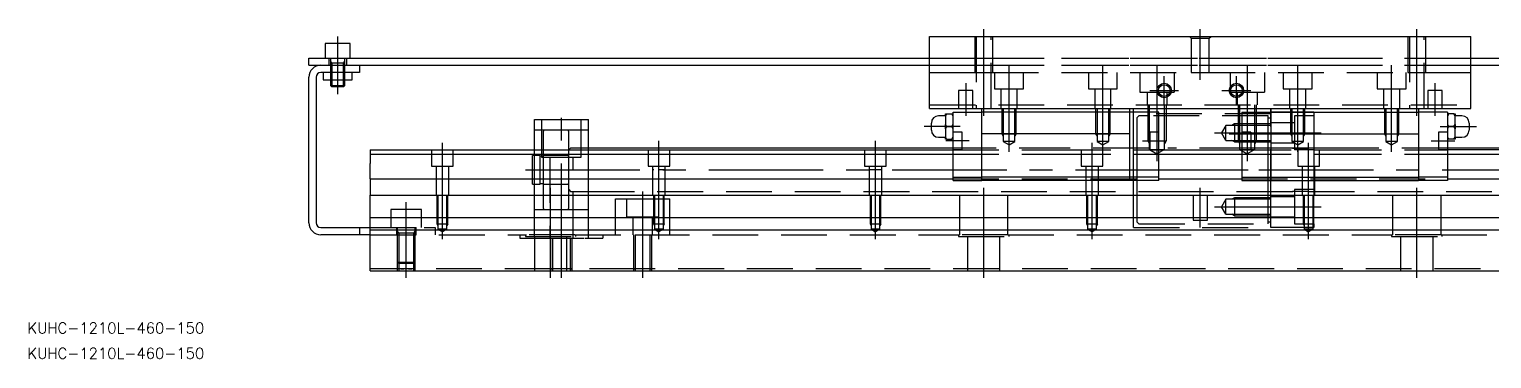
# Model space of a CAD drawing. Extents: x -94 to 657, y -24 to 396.
# Drawn here: x -94.5 to 310.7, y -24.4 to 67 of the extents above; entities that cross this region are included whole.
import ezdxf

# ---------------------------------------------------------------- set-up
doc = ezdxf.new("R2010")
doc.units = 0
doc.linetypes.add('CENTER', pattern=[50.8, 31.75, -6.35, 6.35, -6.35])
doc.linetypes.add('DASHED', pattern=[19.05, 12.7, -6.35])
doc.layers.get('0').update_dxf_attribs({"linetype": 'CONTINUOUS'})
doc.layers.add('CENTER', color=1, linetype='CENTER')
doc.styles.get("Standard").update_dxf_attribs({"font": 'txt.shx', "height": 3, "bigfont": 'bigfont.shx'})

msp = doc.modelspace()

# ---------------------------------------------------------------- linework, layer by layer
at = {"color": 7, "linetype": 'CONTINUOUS'}
for p, q in [((155, 65), (305, 65)), ((155, 45), (155, 65)), ((305, 45), (305, 65)), ((-12.5, 63), (-12.5, 59)), ((-5.5, 63), (-12.5, 63)), ((-5.5, 59), (-5.5, 63)), ((-17, 59), (-14, 59)), ((-17, 57), (-17, 59)), ((-17, 57), (-14, 57)), ((-14, 59), (155, 59)), ((-14, 57), (-13.67, 57)), ((-13.67, 57), (-6, 57)), ((-13.67, 57), (-6, 57)), ((-6, 57), (155, 57)), ((-3, 57), (-3, 55)), ((305, 59), (474, 59)), ((305, 57), (466, 57)), ((-17, 13.33), (-17, 53.67)), ((-15, 53.67), (-15, 13.33)), ((-6, 55), (-13.67, 55)), ((-13, 55), (-13, 53)), ((-13, 53), (-5, 53)), ((-11, 53), (-11, 51.38)), ((-7, 51.38), (-7, 53)), ((-3, 55), (-6, 55)), ((-5, 53), (-5, 55)), ((-11, 51.38), (-7, 51.38)), ((-10.62, 51), (-11, 51.38)), ((-7.38, 51), (-10.62, 51)), ((-7.38, 51), (-7, 51.38)), ((155, 45), (305, 45)), ((169.5, 44.01), (169.5, 45)), ((210.5, 44.01), (210.5, 45)), ((249.5, 45), (249.5, 44.01)), ((290.5, 45), (290.5, 44.01)), ((45.5, 42), (60.5, 42)), ((45.5, 33.5), (45.5, 42)), ((60.5, 33.5), (60.5, 42)), ((155.5, 40), (155.5, 40.97)), ((159.43, 42.97), (157.5, 42.97)), ((159.43, 42.9), (159.43, 43.49)), ((159.43, 43.49), (159.72, 43.49)), ((159.72, 43.49), (159.43, 42.9)), ((159.43, 42.9), (159.43, 40.59)), ((159.43, 40.59), (159.72, 40)), ((159.43, 39.41), (159.43, 40.59)), ((159.72, 43.49), (161.19, 43.49)), ((161.19, 43.49), (161.5, 43.49)), ((161.45, 42.97), (161.19, 43.49)), ((161.19, 40), (161.5, 40.64)), ((161.5, 42.85), (161.45, 42.97)), ((161.5, 44), (169.5, 44)), ((161.5, 43.01), (161.5, 44)), ((161.5, 26), (161.5, 43.01)), ((169.5, 38), (169.5, 44.01)), ((210.5, 44.01), (169.5, 44.01)), ((210.5, 38), (210.5, 44.01)), ((218.5, 44), (210.5, 44)), ((218.5, 43.01), (218.5, 44)), ((218.5, 26), (218.5, 43.01)), ((241.5, 44), (249.5, 44)), ((241.5, 44), (241.5, 43.01)), ((241.5, 43.01), (241.5, 26)), ((249.5, 44.01), (249.5, 38)), ((249.5, 44.01), (290.5, 44.01)), ((259.5, 44), (250, 44)), ((290.5, 44.01), (290.5, 38)), ((298.5, 44), (290.5, 44)), ((298.5, 44), (298.5, 43.01)), ((298.5, 43.49), (298.81, 43.49)), ((298.5, 43.01), (298.5, 26)), ((298.55, 42.97), (298.5, 42.85)), ((298.5, 40.64), (298.81, 40)), ((298.81, 43.49), (298.55, 42.97)), ((300.28, 43.49), (298.81, 43.49)), ((300.28, 43.49), (300.57, 43.49)), ((300.57, 42.9), (300.28, 43.49)), ((300.28, 40), (300.57, 40.59)), ((300.57, 43.49), (300.57, 42.9)), ((302.5, 42.97), (300.57, 42.97)), ((300.57, 40.59), (300.57, 42.9)), ((300.57, 40.59), (300.57, 39.41)), ((304.5, 40.97), (304.5, 39.03)), ((155.5, 39.03), (155.5, 40)), ((157.5, 37.03), (159.43, 37.03)), ((159.72, 40), (159.43, 39.41)), ((159.43, 39.41), (159.43, 37.1)), ((159.43, 36.5), (159.43, 37.1)), ((159.43, 37.1), (159.72, 36.5)), ((159.72, 36.5), (159.43, 36.5)), ((159.72, 40), (161.19, 40)), ((159.72, 36.5), (161.19, 36.5)), ((161.5, 39.36), (161.19, 40)), ((161.19, 36.5), (161.5, 37.15)), ((161.5, 36.5), (161.19, 36.5)), ((210.5, 38), (169.5, 38)), ((169.5, 26), (169.5, 38)), ((210.5, 26), (210.5, 38)), ((249.5, 38), (290.5, 38)), ((249.5, 38), (249.5, 26)), ((290.5, 38), (290.5, 26)), ((298.81, 40), (298.5, 39.36)), ((298.5, 37.15), (298.81, 36.5)), ((298.81, 36.5), (298.5, 36.5)), ((300.28, 40), (298.81, 40)), ((300.28, 36.5), (298.81, 36.5)), ((300.57, 39.41), (300.28, 40)), ((300.28, 36.5), (300.57, 37.1)), ((300.57, 36.5), (300.28, 36.5)), ((300.57, 37.1), (300.57, 39.41)), ((300.57, 37.1), (300.57, 36.5)), ((300.57, 37.03), (302.5, 37.03)), ((0, 33.5), (161.5, 33.5)), ((0, 33.5), (0, 32.38)), ((161.5, 34), (60.5, 34)), ((218.5, 33.5), (241.5, 33.5)), ((405, 34), (298.5, 34)), ((460, 33.5), (298.5, 33.5)), ((0, 32.38), (161.5, 32.38)), ((0, 32.38), (0, 31.09)), ((0, 31.09), (0, 29.72)), ((0, 25.51), (0, 29.72)), ((218.5, 32.38), (241.5, 32.38)), ((298.5, 32.38), (460, 32.38)), ((0, 25.51), (161.5, 25.51)), ((0, 25.51), (0, 21)), ((161.5, 25), (161.5, 26)), ((161.5, 26), (169.5, 26)), ((161.5, 25), (169.5, 25)), ((210.5, 26), (169.5, 26)), ((169.5, 25), (169.5, 26)), ((210.5, 25), (169.5, 25)), ((218.5, 26), (210.5, 26)), ((210.5, 25), (210.5, 26)), ((218.5, 25), (210.5, 25)), ((218.5, 25), (218.5, 26)), ((218.5, 25.5), (241.5, 25.5)), ((241.5, 26), (249.5, 26)), ((241.5, 26), (241.5, 25)), ((241.5, 25), (249.5, 25)), ((249.5, 26), (290.5, 26)), ((249.5, 26), (249.5, 25)), ((249.5, 25), (290.5, 25)), ((298.5, 26), (290.5, 26)), ((290.5, 26), (290.5, 25)), ((298.5, 25), (290.5, 25)), ((298.5, 26), (298.5, 25)), ((298.5, 25.5), (460, 25.51)), ((0, 21), (460, 21)), ((0, 14.7), (0, 21)), ((460, 14.7), (0, 14.7)), ((0, 11.3), (0, 14.7)), ((-13.67, 12), (-6, 12)), ((-6, 10), (-13.67, 10)), ((-6, 12), (-3, 12)), ((-3, 10), (-6, 10)), ((-3, 12), (-3, 10)), ((-3, 12), (0, 12)), ((0, 10), (-3, 10)), ((460, 11.3), (0, 11.3)), ((0, 0), (0, 11.3)), ((0, 0), (460, 0))]:
    msp.add_line(p, q, dxfattribs=at)
at = {"color": 3, "linetype": 'DASHED'}
for p, q in [((167.5, 65), (167.5, 55)), ((167.93, 65), (167.93, 45)), ((172.07, 45), (172.07, 65)), ((172.5, 55), (172.5, 65)), ((227.5, 64.5), (227, 65)), ((232.5, 64.5), (233, 65)), ((287.5, 65), (287.5, 55)), ((287.93, 65), (287.93, 45)), ((292.07, 45), (292.07, 65)), ((292.5, 55), (292.5, 65)), ((227.5, 64.5), (227.5, 55)), ((227.5, 64.5), (232.5, 64.5)), ((232.5, 55), (232.5, 64.5)), ((-11.5, 59), (-11.5, 57)), ((-11, 59), (-11, 57.6)), ((-10.62, 57.6), (-11, 58.26)), ((-7, 57.6), (-11, 57.6)), ((-7, 57.6), (-11, 57.6)), ((-11, 57.6), (-11, 57.59)), ((-11, 57.6), (-11, 57)), ((-11, 57.6), (-11, 57.6)), ((-9, 57.6), (-11, 57.6)), ((-11, 57), (-11, 55)), ((-11, 57), (-11, 55)), ((-10.62, 57.6), (-10.62, 57)), ((-10.62, 57), (-10.62, 55)), ((-7.38, 57.6), (-7, 58.26)), ((-7.38, 57), (-7.38, 57.6)), ((-7.38, 55), (-7.38, 57)), ((-7, 57.6), (-7, 59)), ((-7, 57.59), (-7, 57.6)), ((-7, 57.6), (-7, 57.6)), ((-7, 57), (-7, 57.6)), ((-7, 55), (-7, 57)), ((-7, 55), (-7, 57)), ((-6.5, 57), (-6.5, 59)), ((155, 59), (192.5, 59)), ((155, 59), (167.5, 59)), ((155, 57), (192.5, 57)), ((155, 57), (167.5, 57)), ((167.5, 59), (172.5, 59)), ((167.5, 57), (172.5, 57)), ((172.5, 59), (287.5, 59)), ((172.5, 57), (287.5, 57)), ((192.5, 59), (197.5, 59)), ((192.5, 57), (197.5, 57)), ((197.5, 59), (262.5, 59)), ((197.5, 57), (262.5, 57)), ((262.5, 59), (267.5, 59)), ((262.5, 57), (267.5, 57)), ((267.5, 59), (305, 59)), ((267.5, 57), (305, 57)), ((287.5, 59), (292.5, 59)), ((287.5, 57), (292.5, 57)), ((292.5, 59), (305, 59)), ((292.5, 57), (305, 57)), ((-11, 55), (-11, 53)), ((-11, 55), (-11, 53)), ((-10.62, 55), (-10.62, 53)), ((-7.38, 53), (-7.38, 55)), ((-7, 53), (-7, 55)), ((-7, 53), (-7, 55)), ((155, 55), (167.5, 55)), ((167.5, 55), (172.5, 55)), ((172.5, 55), (227.5, 55)), ((173, 55), (173, 50.5)), ((181, 50.5), (181, 55)), ((199, 55), (199, 50.5)), ((207, 50.5), (207, 55)), ((213.25, 55), (213.25, 49.5)), ((222.75, 55), (222.75, 49.5)), ((227.5, 55), (232.5, 55)), ((232.5, 55), (287.5, 55)), ((238.25, 55), (238.25, 49.5)), ((247.75, 55), (247.75, 49.5)), ((253, 55), (253, 50.5)), ((261, 50.5), (261, 55)), ((279, 55), (279, 50.5)), ((287, 50.5), (287, 55)), ((287.5, 55), (292.5, 55)), ((292.5, 55), (305, 55)), ((163, 50), (163, 45)), ((165, 50), (163, 50)), ((167, 50), (165, 50)), ((167, 45), (167, 50)), ((173, 50.5), (181, 50.5)), ((174.75, 50.5), (174.75, 45)), ((179.25, 45), (179.25, 50.5)), ((199, 50.5), (207, 50.5)), ((200.75, 50.5), (200.75, 45)), ((205.25, 45), (205.25, 50.5)), ((213.25, 49.5), (222.75, 49.5)), ((215.25, 49.5), (215.25, 46)), ((220.75, 49.5), (220.75, 46)), ((238.25, 49.5), (247.75, 49.5)), ((240.25, 49.5), (240.25, 46)), ((245.75, 49.5), (245.75, 46)), ((253, 50.5), (261, 50.5)), ((254.75, 50.5), (254.75, 45)), ((259.25, 45), (259.25, 50.5)), ((279, 50.5), (287, 50.5)), ((280.75, 50.5), (280.75, 45)), ((285.25, 45), (285.25, 50.5)), ((293, 50), (293, 45)), ((295, 50), (293, 50)), ((297, 50), (295, 50)), ((297, 45), (297, 50)), ((155, 46), (305, 46)), ((175, 45), (175, 40.85)), ((175, 45), (175, 40.85)), ((175.38, 45), (175.38, 40.5)), ((178.62, 40.5), (178.62, 45)), ((179, 40.85), (179, 45)), ((179, 40.85), (179, 45)), ((201, 45), (201, 40.85)), ((201, 45), (201, 40.85)), ((201.38, 45), (201.38, 40.5)), ((204.62, 40.5), (204.62, 45)), ((205, 40.85), (205, 45)), ((205, 40.85), (205, 45)), ((211.5, 33.5), (211.5, 45)), ((215.5, 46), (215.5, 36)), ((215.93, 33.6), (215.93, 46)), ((220.07, 33.6), (220.07, 46)), ((220.5, 46), (220.5, 36)), ((240.5, 46), (240.5, 36)), ((240.93, 33.6), (240.93, 46)), ((245.07, 33.6), (245.07, 46)), ((245.5, 46), (245.5, 36)), ((249.5, 21), (249.5, 45)), ((255, 45), (255, 40.85)), ((255, 45), (255, 40.85)), ((255.38, 45), (255.38, 40.5)), ((258.62, 40.5), (258.62, 45)), ((259, 40.85), (259, 45)), ((259, 40.85), (259, 45)), ((281, 45), (281, 40.85)), ((281, 45), (281, 40.85)), ((281.38, 45), (281.38, 40.5)), ((284.62, 40.5), (284.62, 45)), ((285, 40.85), (285, 45)), ((285, 40.85), (285, 45)), ((47.5, 42), (47.5, 31.5)), ((58.5, 31.5), (58.5, 42)), ((175, 40.85), (175, 38)), ((179, 38), (179, 40.85)), ((201, 40.85), (201, 38)), ((205, 38), (205, 40.85)), ((249.5, 43.5), (211.5, 43.5)), ((213, 43), (212.5, 42.5)), ((212.5, 33.5), (212.5, 42.5)), ((215.5, 43), (213, 43)), ((248.76, 43), (215.5, 43)), ((239.5, 40.75), (238.75, 40.32)), ((239.5, 40.75), (239.5, 35.75)), ((240.5, 40.75), (239.5, 40.75)), ((245.5, 40.75), (240.5, 40.75)), ((249.5, 40.75), (245.5, 40.75)), ((248.76, 35.75), (248.76, 43)), ((248.76, 42.4), (249.5, 42.4)), ((261.5, 44), (249.5, 44)), ((256.1, 41), (249.5, 41)), ((260, 44), (250, 44)), ((255, 40.85), (255, 38)), ((256.1, 43), (256.1, 33.5)), ((261.5, 43), (256.1, 43)), ((259, 38), (259, 40.85)), ((261.5, 44), (261.5, 40.37)), ((281, 40.85), (281, 38)), ((285, 38), (285, 40.85)), ((48.3, 39), (45.5, 39)), ((48, 38.41), (48, 38.7)), ((48, 33.5), (48, 38.41)), ((54.7, 39), (48.3, 39)), ((60.5, 39), (54.7, 39)), ((55, 38.41), (55, 38.7)), ((55, 33.5), (55, 38.41)), ((164, 38.4), (161.5, 38.4)), ((164, 36), (164, 38.4)), ((175, 38), (175.38, 37.34)), ((175, 38), (179, 38)), ((175.38, 40.5), (175.38, 35.9)), ((178.62, 35.9), (178.62, 40.5)), ((179, 38), (178.62, 37.34)), ((201, 38), (201.38, 37.34)), ((201, 38), (205, 38)), ((201.38, 40.5), (201.38, 35.9)), ((204.62, 35.9), (204.62, 40.5)), ((205, 38), (204.62, 37.34)), ((218.5, 38.4), (216, 38.4)), ((216, 38.4), (216, 33.6)), ((237.1, 40.32), (235.91, 38.25)), ((237.1, 36.18), (235.91, 38.25)), ((239.5, 40.32), (237.1, 40.32)), ((237.1, 38.25), (237.1, 40.32)), ((237.1, 36.18), (237.1, 38.25)), ((249.5, 40.32), (239.5, 40.32)), ((244, 38.4), (241.5, 38.4)), ((244, 38.4), (244, 33.6)), ((255, 38), (255.38, 37.34)), ((255, 38), (259, 38)), ((255.38, 40.5), (255.38, 35.9)), ((258.62, 35.9), (258.62, 40.5)), ((259, 38), (258.62, 37.34)), ((261.5, 40.37), (261.5, 38.2)), ((261.5, 38.2), (261.5, 33.8)), ((281, 38), (281.38, 37.34)), ((281, 38), (285, 38)), ((281.38, 40.5), (281.38, 35.9)), ((284.62, 35.9), (284.62, 40.5)), ((285, 38), (284.62, 37.34)), ((296, 38.4), (296, 33.6)), ((298.5, 38.4), (296, 38.4)), ((17, 33.5), (17, 29)), ((23, 29), (23, 33.5)), ((45.5, 21), (45.5, 33.5)), ((48, 21), (48, 33.5)), ((55.5, 34), (55, 33.5)), ((55, 21), (55, 33.5)), ((60.5, 34), (55.5, 34)), ((60.5, 21), (60.5, 33.5)), ((77, 33.5), (77, 29)), ((83, 29), (83, 33.5)), ((137, 33.5), (137, 29)), ((143, 29), (143, 33.5)), ((192.5, 34), (161.5, 34)), ((161.5, 33.6), (164, 33.6)), ((161.5, 33.5), (192.5, 33.5)), ((164, 33.6), (164, 36)), ((178.62, 35.9), (175.38, 35.9)), ((175.38, 35.9), (177, 34.96)), ((177, 34.96), (178.62, 35.9)), ((213, 34), (192.5, 34)), ((192.5, 33.5), (217.5, 33.5)), ((197, 33.5), (197, 29)), ((204.62, 35.9), (201.38, 35.9)), ((201.38, 35.9), (203, 34.96)), ((203, 34.96), (204.62, 35.9)), ((203, 29), (203, 33.5)), ((211.5, 21), (211.5, 33.5)), ((212.5, 21), (212.5, 33.5)), ((216, 34), (213, 34)), ((215.5, 36), (217.5, 36)), ((215.5, 36), (220.5, 36)), ((215.5, 36), (220.5, 36)), ((215.5, 36), (215.93, 35.25)), ((215.93, 33.6), (218, 32.41)), ((215.93, 33.6), (220.07, 33.6)), ((216, 33.6), (218.5, 33.6)), ((217.5, 33.5), (225.5, 33.5)), ((220.07, 33.6), (218, 32.41)), ((220.5, 36), (220.07, 35.25)), ((242.5, 34), (221, 34)), ((234.5, 33.5), (242.5, 33.5)), ((237.1, 36.18), (239.5, 36.18)), ((239.5, 35.75), (238.75, 36.18)), ((239.5, 36.18), (249.5, 36.18)), ((239.5, 35.75), (249.5, 35.75)), ((240.5, 36), (242.5, 36)), ((240.5, 36), (245.5, 36)), ((240.5, 36), (245.5, 36)), ((240.5, 36), (240.93, 35.25)), ((240.93, 33.6), (243, 32.41)), ((240.93, 33.6), (245.07, 33.6)), ((241.5, 33.6), (244, 33.6)), ((242.5, 36), (245.5, 36)), ((249.32, 34), (242.5, 34)), ((242.5, 33.5), (267.5, 33.5)), ((245.07, 33.6), (243, 32.41)), ((245.5, 36), (245.07, 35.25)), ((248.76, 33.5), (248.76, 35.75)), ((248.76, 21), (248.76, 33.5)), ((250, 34), (249.32, 34)), ((249.5, 35.5), (256.1, 35.5)), ((255, 34), (250, 34)), ((260, 34), (255, 34)), ((258.62, 35.9), (255.38, 35.9)), ((255.38, 35.9), (257, 34.96)), ((255.5, 34), (260, 34)), ((261.5, 33.5), (256.1, 33.5)), ((257, 34.96), (258.62, 35.9)), ((257, 33.5), (257, 29)), ((267.5, 34), (260, 34)), ((261.5, 33.8), (261.5, 33.5)), ((261.5, 33.5), (261.5, 25)), ((263, 29), (263, 33.5)), ((298.5, 34), (267.5, 34)), ((267.5, 33.5), (298.5, 33.5)), ((284.62, 35.9), (281.38, 35.9)), ((281.38, 35.9), (283, 34.96)), ((283, 34.96), (284.62, 35.9)), ((296, 33.6), (298.5, 33.6)), ((17, 29), (23, 29)), ((18.25, 29), (18.25, 21)), ((21.75, 21), (21.75, 29)), ((45, 24), (45, 32)), ((47.1, 32), (45, 32)), ((47.1, 24), (47.1, 32)), ((48, 31.8), (47.1, 31.8)), ((47.5, 31.5), (58.5, 31.5)), ((48.3, 32), (48, 32)), ((54.7, 32), (48.3, 32)), ((49.75, 31.5), (49.75, 9)), ((54.8, 32), (54.7, 32)), ((56.25, 9), (56.25, 31.5)), ((77, 29), (83, 29)), ((78.25, 29), (78.25, 21)), ((81.75, 21), (81.75, 29)), ((137, 29), (143, 29)), ((138.25, 29), (138.25, 21)), ((141.75, 21), (141.75, 29)), ((161.5, 32.38), (192.5, 32.38)), ((192.5, 32.38), (217.5, 32.38)), ((197, 29), (203, 29)), ((198.25, 29), (198.25, 21)), ((201.75, 21), (201.75, 29)), ((217.5, 32.38), (225.5, 32.38)), ((234.5, 32.38), (242.5, 32.38)), ((242.5, 32.38), (267.5, 32.38)), ((257, 29), (263, 29)), ((258.25, 29), (258.25, 21)), ((261.75, 21), (261.75, 29)), ((267.5, 32.38), (298.5, 32.38)), ((78.62, 28), (78.5, 28)), ((78.5, 28), (78.5, 27.99)), ((78.5, 28), (78.5, 28)), ((81.38, 28), (80, 28)), ((81.5, 28), (81.38, 28)), ((81.5, 27.99), (81.5, 28)), ((81.5, 28), (81.5, 28)), ((140, 28), (138.5, 28)), ((138.62, 28), (138.5, 28)), ((138.5, 28), (138.5, 27.99)), ((138.5, 28), (138.5, 28)), ((140, 28), (138.62, 28)), ((141.5, 28), (140, 28)), ((141.38, 28), (140, 28)), ((141.5, 28), (141.38, 28)), ((141.5, 27.99), (141.5, 28)), ((141.5, 28), (141.5, 28)), ((161.5, 25.5), (218.5, 25.5)), ((241.5, 25.5), (298.5, 25.5)), ((261.5, 25), (261.5, 21)), ((18.5, 21), (18.5, 15.25)), ((18.5, 21), (18.5, 15.25)), ((18.77, 21), (18.77, 15)), ((21.23, 15), (21.23, 21)), ((21.5, 15.25), (21.5, 21)), ((21.5, 15.25), (21.5, 21)), ((45, 24), (47.1, 24)), ((45.5, 14.7), (45.5, 21)), ((47.1, 24.2), (48, 24.2)), ((48, 24), (48.3, 24)), ((48, 17.3), (48, 21)), ((48.3, 24), (54.7, 24)), ((54.7, 24), (54.8, 24)), ((55, 22.5), (55.5, 22)), ((55, 17.3), (55, 21)), ((55.5, 22), (60.5, 22)), ((60.5, 22), (213, 22)), ((60.5, 14.7), (60.5, 21)), ((78.5, 21), (78.5, 15.25)), ((78.5, 21), (78.5, 15.25)), ((78.77, 21), (78.77, 15)), ((81.23, 15), (81.23, 21)), ((81.5, 15.25), (81.5, 21)), ((81.5, 15.25), (81.5, 21)), ((138.5, 21), (138.5, 15.25)), ((138.5, 21), (138.5, 15.25)), ((138.75, 21), (141.25, 21)), ((138.77, 21), (138.77, 15)), ((141.23, 15), (141.23, 21)), ((141.5, 15.25), (141.5, 21)), ((141.5, 15.25), (141.5, 21)), ((163.29, 21), (163.29, 10)), ((176.71, 10), (176.71, 21)), ((198.5, 21), (198.5, 15.25)), ((198.5, 21), (198.5, 15.25)), ((198.77, 21), (198.77, 15)), ((201.23, 15), (201.23, 21)), ((201.5, 15.25), (201.5, 21)), ((201.5, 15.25), (201.5, 21)), ((211.5, 17), (211.5, 21)), ((212.5, 14.7), (212.5, 21)), ((213, 22), (216, 22)), ((216, 22), (221, 22)), ((221, 22), (249.32, 22)), ((228, 21), (228, 14)), ((232, 14), (232, 21)), ((248.76, 20.25), (248.76, 21)), ((249.32, 22), (250, 22)), ((249.5, 17), (249.5, 21)), ((256.1, 20.5), (249.5, 20.5)), ((250, 22), (255, 22)), ((255, 22), (255.6, 22)), ((260, 22), (255.5, 22)), ((256.1, 22.5), (256.1, 13)), ((261.5, 22.5), (256.1, 22.5)), ((258.5, 21), (258.5, 15.25)), ((258.5, 21), (258.5, 15.25)), ((258.77, 21), (258.77, 15)), ((260, 22), (405, 22)), ((261.23, 15), (261.23, 21)), ((261.5, 15.25), (261.5, 21)), ((261.5, 15.25), (261.5, 21)), ((261.5, 14.7), (261.5, 21)), ((283.29, 21), (283.29, 10)), ((296.71, 10), (296.71, 21)), ((5.75, 17), (5.75, 14.7)), ((14.25, 17), (5.75, 17)), ((14.25, 14.7), (14.25, 17)), ((45.5, 17), (48.3, 17)), ((48.3, 17), (54.7, 17)), ((54.7, 17), (60.5, 17)), ((68, 14.7), (68, 20)), ((68, 20), (78.5, 20)), ((71, 20), (71, 15)), ((78.5, 20), (81.5, 20)), ((80, 15), (80, 20)), ((81.5, 20), (83, 20)), ((83, 14.7), (83, 20)), ((211.5, 14.7), (211.5, 17)), ((237.1, 19.82), (235.91, 17.75)), ((237.1, 15.68), (235.91, 17.75)), ((237.1, 17.75), (237.1, 19.82)), ((239.5, 19.82), (237.1, 19.82)), ((237.1, 15.68), (237.1, 17.75)), ((239.5, 20.25), (238.75, 19.82)), ((239.5, 20.25), (239.5, 15.25)), ((240.5, 20.25), (239.5, 20.25)), ((249.5, 19.82), (239.5, 19.82)), ((245.5, 20.25), (240.5, 20.25)), ((249.5, 20.25), (245.5, 20.25)), ((248.76, 15.25), (248.76, 20.25)), ((249.5, 14.7), (249.5, 17)), ((5.75, 14.7), (5.75, 12)), ((14.25, 12), (14.25, 14.7)), ((18.5, 15.25), (18.5, 14.7)), ((18.5, 14.7), (18.5, 13)), ((18.5, 13), (21.5, 13)), ((18.5, 13), (18.77, 12.53)), ((18.77, 15), (18.77, 13)), ((18.77, 13), (18.77, 11.5)), ((21.23, 13), (21.23, 15)), ((21.23, 11.5), (21.23, 13)), ((21.5, 13), (21.23, 12.53)), ((21.5, 14.7), (21.5, 15.25)), ((21.5, 13), (21.5, 14.7)), ((45.5, 11.3), (45.5, 14.7)), ((60.5, 11.3), (60.5, 14.7)), ((68, 11.3), (68, 14.7)), ((71, 15), (80, 15)), ((72.75, 15), (72.75, 10)), ((78.25, 10), (78.25, 15)), ((78.5, 15.25), (78.5, 14.7)), ((78.5, 14.7), (78.5, 13)), ((78.5, 13), (81.5, 13)), ((78.5, 13), (78.77, 12.53)), ((78.77, 15), (78.77, 13)), ((78.77, 13), (78.77, 11.5)), ((81.23, 13), (81.23, 15)), ((81.23, 11.5), (81.23, 13)), ((81.5, 13), (81.23, 12.53)), ((81.5, 14.7), (81.5, 15.25)), ((81.5, 13), (81.5, 14.7)), ((83, 11.3), (83, 14.7)), ((138.5, 15.25), (138.5, 14.7)), ((138.5, 14.7), (138.5, 13)), ((138.5, 13), (141.5, 13)), ((138.5, 13), (138.77, 12.53)), ((138.77, 15), (138.77, 13)), ((138.77, 13), (138.77, 11.5)), ((141.23, 13), (141.23, 15)), ((141.23, 11.5), (141.23, 13)), ((141.5, 13), (141.23, 12.53)), ((141.5, 14.7), (141.5, 15.25)), ((141.5, 13), (141.5, 14.7)), ((198.5, 15.25), (198.5, 14.7)), ((198.5, 14.7), (198.5, 13)), ((198.5, 13), (201.5, 13)), ((198.5, 13), (198.77, 12.53)), ((198.77, 15), (198.77, 13)), ((198.77, 13), (198.77, 11.5)), ((201.23, 13), (201.23, 15)), ((201.23, 11.5), (201.23, 13)), ((201.5, 13), (201.23, 12.53)), ((201.5, 14.7), (201.5, 15.25)), ((201.5, 13), (201.5, 14.7)), ((211.5, 12), (211.5, 14.7)), ((212.5, 13.5), (212.5, 14.7)), ((212.5, 13.5), (213, 13)), ((213, 13), (248.76, 13)), ((228, 14), (232, 14)), ((237.1, 15.68), (239.5, 15.68)), ((239.5, 15.25), (238.75, 15.68)), ((239.5, 15.68), (249.5, 15.68)), ((239.5, 15.25), (249.5, 15.25)), ((248.76, 14.7), (248.76, 15.25)), ((248.76, 13), (248.76, 14.7)), ((248.76, 13.6), (249.5, 13.6)), ((249.5, 15), (256.1, 15)), ((249.5, 12), (249.5, 14.7)), ((256.1, 13), (261.5, 13)), ((258.5, 15.25), (258.5, 14.7)), ((258.5, 14.7), (258.5, 13)), ((258.5, 13), (261.5, 13)), ((258.5, 13), (258.77, 12.53)), ((258.77, 15), (258.77, 13)), ((258.77, 13), (258.77, 11.5)), ((261.23, 13), (261.23, 15)), ((261.23, 11.5), (261.23, 13)), ((261.5, 13), (261.23, 12.53)), ((261.5, 14.7), (261.5, 15.25)), ((261.5, 13), (261.5, 14.7)), ((261.5, 13), (261.5, 14.7)), ((261.5, 13), (261.5, 12)), ((0, 12), (15, 12)), ((0, 10), (43.29, 10)), ((7.25, 12), (7.25, 10)), ((7.5, 12), (7.5, 11.3)), ((7.5, 11.3), (7.5, 10.39)), ((7.93, 10.4), (7.5, 11.15)), ((7.5, 10.4), (7.5, 10)), ((7.9, 10.4), (7.5, 10.4)), ((12.5, 10.4), (7.5, 10.4)), ((10, 10.4), (7.5, 10.4)), ((7.5, 10), (7.5, 2.4)), ((7.5, 10), (7.5, 2.4)), ((12.1, 10.4), (7.9, 10.4)), ((7.93, 10.4), (7.93, 10)), ((7.93, 10), (7.93, 2)), ((12.07, 10.4), (12.5, 11.15)), ((12.07, 10), (12.07, 10.4)), ((12.07, 2), (12.07, 10)), ((12.5, 10.4), (12.1, 10.4)), ((12.5, 11.3), (12.5, 12)), ((12.5, 10.4), (12.5, 11.3)), ((12.5, 10.4), (12.5, 10.4)), ((12.5, 10), (12.5, 10.4)), ((12.5, 10.39), (12.5, 10.4)), ((12.5, 2.4), (12.5, 10)), ((12.5, 2.4), (12.5, 10)), ((12.75, 10), (12.75, 12)), ((15, 12), (18, 12)), ((18, 12), (18, 11.3)), ((18, 11.3), (18, 10)), ((21.23, 11.5), (18.77, 11.5)), ((18.77, 11.5), (20, 10.79)), ((18.77, 11.5), (21.23, 11.5)), ((21.23, 11.5), (20, 10.79)), ((41.5, 10), (41.5, 9)), ((41.5, 9), (46.5, 9)), ((43, 10), (43, 9.5)), ((43, 9.5), (57, 9.5)), ((56.71, 10), (43.29, 10)), ((45.5, 10), (45.5, 11.3)), ((45.5, 9.5), (45.5, 10)), ((45.5, 9.5), (45.5, 0)), ((46.5, 9), (59.5, 9)), ((50, 9), (50, 2)), ((50, 9), (50, 2)), ((50.5, 9), (55.5, 9)), ((50.54, 9), (50.54, 1.5)), ((54.5, 0), (54.5, 9.5)), ((55.46, 1.5), (55.46, 9)), ((56, 2), (56, 9)), ((56, 2), (56, 9)), ((56.71, 10), (163.29, 10)), ((57, 9.5), (57, 10)), ((59.5, 9), (64.5, 9)), ((60.5, 9), (60.5, 11.3)), ((64.5, 10), (64.5, 9)), ((68, 10), (68, 11.3)), ((73, 10), (73, 0)), ((73.4, 10), (77.6, 10)), ((73.4, 10), (77.6, 10)), ((73.43, 10), (73.43, 0)), ((77.57, 0), (77.57, 10)), ((78, 0), (78, 10)), ((81.23, 11.5), (78.77, 11.5)), ((78.77, 11.5), (80, 10.79)), ((81.23, 11.5), (80, 10.79)), ((83, 10), (83, 11.3)), ((141.23, 11.5), (138.77, 11.5)), ((138.77, 11.5), (140, 10.79)), ((141.23, 11.5), (140, 10.79)), ((163, 10), (163, 9.5)), ((163, 9.5), (177, 9.5)), ((176.71, 10), (163.29, 10)), ((165.5, 9.5), (165.5, 0)), ((174.5, 0), (174.5, 9.5)), ((176.71, 10), (283.29, 10)), ((177, 9.5), (177, 10)), ((201.23, 11.5), (198.77, 11.5)), ((198.77, 11.5), (200, 10.79)), ((201.23, 11.5), (200, 10.79)), ((211.5, 12), (249.5, 12)), ((261.5, 12), (249.5, 12)), ((261.23, 11.5), (258.77, 11.5)), ((258.77, 11.5), (260, 10.79)), ((261.23, 11.5), (260, 10.79)), ((283, 10), (283, 9.5)), ((283, 9.5), (297, 9.5)), ((296.71, 10), (283.29, 10)), ((285.5, 9.5), (285.5, 0)), ((294.5, 0), (294.5, 9.5)), ((296.71, 10), (403.29, 10)), ((297, 9.5), (297, 10)), ((8.5, 0.5), (0, 0.5)), ((7.5, 2.43), (12.5, 2.43)), ((7.93, 2), (7.5, 2.43)), ((7.5, 2.4), (7.5, 0)), ((7.93, 2), (7.93, 0)), ((12.07, 2), (7.93, 2)), ((9.36, 0.5), (8.5, 0.5)), ((8.5, 0.5), (9.36, 0.5)), ((10.64, 0.5), (9.36, 0.5)), ((11.5, 0.5), (10.64, 0.5)), ((10.64, 0.5), (11.5, 0.5)), ((50, 0.5), (11.5, 0.5)), ((12.07, 2), (12.5, 2.43)), ((12.07, 0), (12.07, 2)), ((12.5, 0), (12.5, 2.4)), ((50, 2), (50, 0)), ((50.5, 0.5), (50, 0.5)), ((50, 0.5), (50.5, 0.5)), ((55.5, 0.5), (50.5, 0.5)), ((50.54, 1.5), (50.54, 0)), ((55.46, 0), (55.46, 1.5)), ((56, 0.5), (55.5, 0.5)), ((55.5, 0.5), (56, 0.5)), ((56, 0), (56, 2)), ((73.5, 0.5), (56, 0.5)), ((73, 0.5), (73.5, 0.5)), ((74.03, 0.5), (73.5, 0.5)), ((76.97, 0.5), (74.03, 0.5)), ((77.5, 0.5), (76.97, 0.5)), ((460, 0.5), (77.5, 0.5)), ((77.5, 0.5), (78, 0.5))]:
    msp.add_line(p, q, dxfattribs=at)
at = {"color": 3, "linetype": 'CONTINUOUS'}
for p, q in [((-10.62, 53), (-10.62, 51)), ((-7.38, 51), (-7.38, 53))]:
    msp.add_line(p, q, dxfattribs=at)
for centre in [(220, 50), (240, 50)]:
    msp.add_circle(centre, 2, dxfattribs=at)
at = {"color": 7, "linetype": 'CONTINUOUS'}
for centre in [(220, 50), (240, 50)]:
    msp.add_circle(centre, 1.62, dxfattribs=at)
for centre, radius, start, end in [((-13.67, 53.67), 3.33, 90, 180), ((-13.67, 53.67), 1.33, 90, 180), ((157.5, 40.97), 2, 90, 180), ((302.5, 40.97), 2, 0, 90), ((157.5, 39.03), 2, 180, 270), ((302.5, 39.03), 2, 270, 360), ((-13.67, 13.33), 3.33, 180, 270), ((-13.67, 13.33), 1.33, 180, 270)]:
    msp.add_arc(centre, radius, start, end, dxfattribs=at)
at = {"color": 3, "linetype": 'DASHED'}
for centre, radius, start, end in [((48.3, 38.7), 0.3, 90, 180), ((54.7, 38.7), 0.3, 360, 90), ((54.8, 32.2), 0.2, 270, 0), ((54.8, 23.8), 0.2, 0, 90), ((48.3, 17.3), 0.3, 180, 270), ((54.7, 17.3), 0.3, 270, 0)]:
    msp.add_arc(centre, radius, start, end, dxfattribs=at)
at = {"layer": 'CENTER', "color": 1, "linetype": 'CENTER'}
for p, q in [((-9, 49), (-9, 65)), ((170, 43), (170, 67)), ((230, 53), (230, 67)), ((290, 43), (290, 67)), ((177, 32.96), (177, 57)), ((203, 32.96), (203, 57)), ((218, 57), (218, 30.41)), ((243, 57), (243, 30.41)), ((257, 32.96), (257, 57)), ((283, 32.96), (283, 57)), ((220, 46), (220, 54)), ((240, 46), (240, 54)), ((165, 52), (165, 43)), ((216, 50), (224, 50)), ((236, 50), (244, 50)), ((295, 52), (295, 43)), ((53, -2), (53, 44)), ((163.5, 40), (153.5, 40)), ((233.91, 38.25), (263.5, 38.25)), ((237.96, 38), (262, 38)), ((296.5, 40), (306.5, 40)), ((20, 8.79), (20, 35.5)), ((80, 8.79), (80, 36)), ((140, 8.79), (140, 36)), ((166, 36), (159.5, 36)), ((200, 8.79), (200, 35.5)), ((214, 36), (220.5, 36)), ((239.5, 36), (246, 36)), ((260, 8.79), (260, 35.5)), ((294, 36), (300.5, 36)), ((43, 28), (499, 28)), ((211.5, 28), (261.5, 28)), ((50, -2), (50, 23)), ((75.5, -2), (75.5, 22)), ((170, -2), (170, 23)), ((230, 12), (230, 23)), ((290, -2), (290, 23)), ((10, -2), (10, 19)), ((233.91, 17.75), (263.5, 17.75))]:
    msp.add_line(p, q, dxfattribs=at)

# ---------------------------------------------------------------- texts
at = {"color": 7, "linetype": 'CONTINUOUS'}
for p in [(-94.97, -17.38), (-94.97, -24.41)]:
    msp.add_text('KUHC-1210L-460-150', height=3, dxfattribs=at).set_placement(p)

doc.saveas('drawing.dxf')
